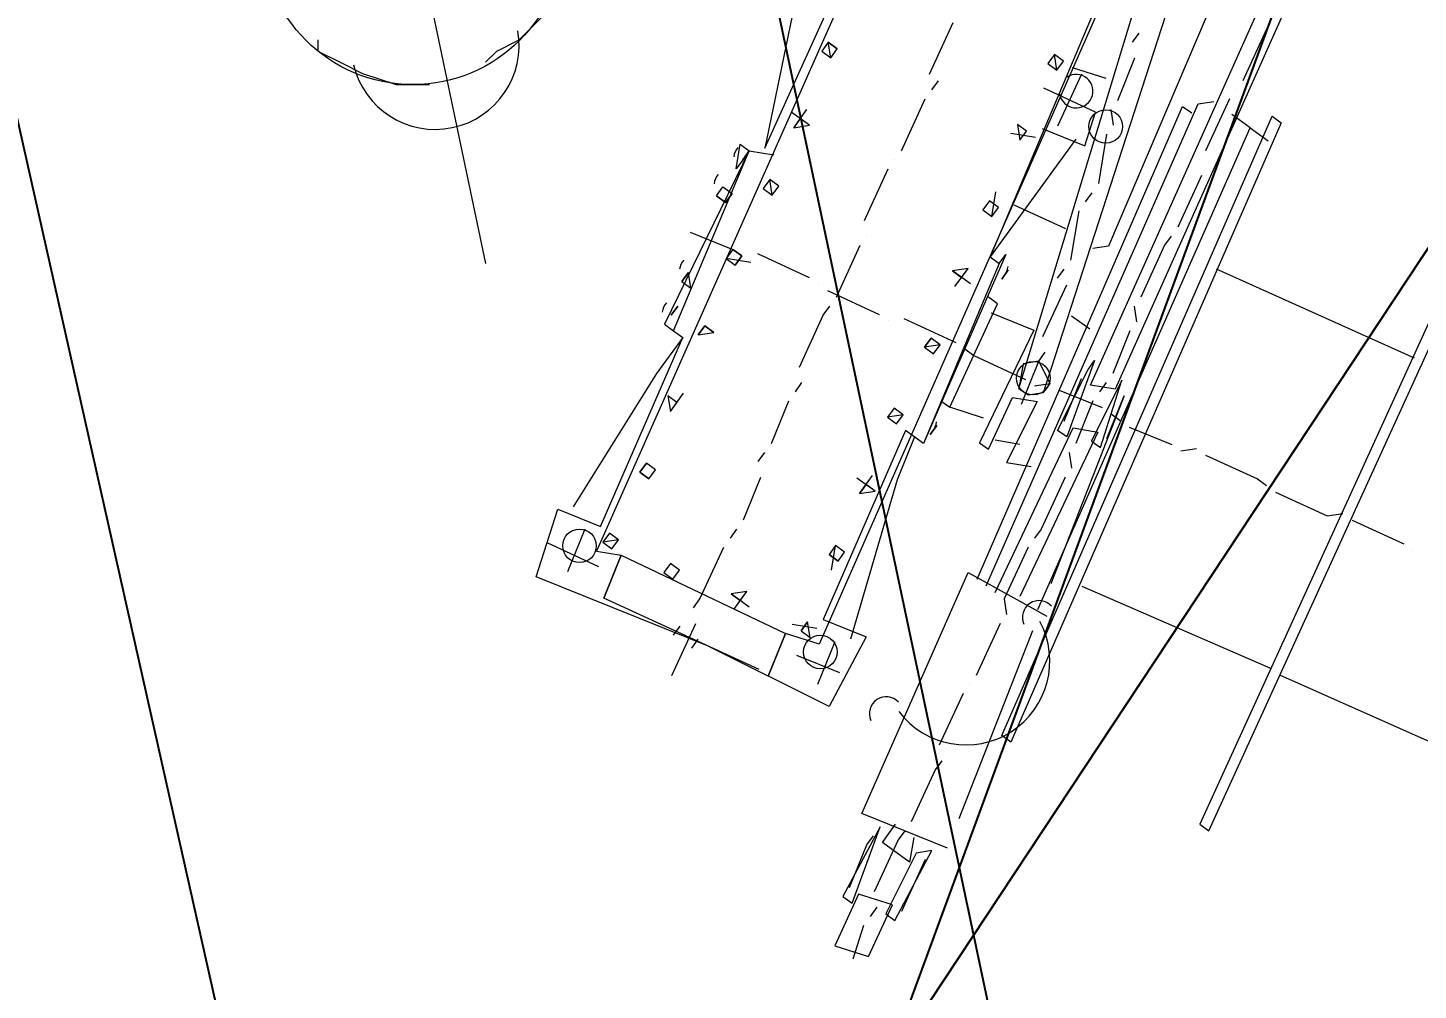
# Model space of a CAD drawing. Header units: millimetres. Extents: x -4 to 3776, y -4 to 4079.
# Drawn here: x 43.39 to 49.13, y 229.39 to 233.36 of the extents above; entities that cross this region are included whole.
import ezdxf
from ezdxf import colors
from ezdxf.entities.mleader import LeaderData, LeaderLine
from ezdxf.math import Vec2, Vec3

# ---------------------------------------------------------------- set-up
doc = ezdxf.new("R2010")
doc.units = ezdxf.units.MM
doc.linetypes.add('PDF_IMPORT', pattern=[1, 0.8, -0.2])
for name, color, linetype in [('BK_kedu', 255, 'Continuous'), ('PDF_FURN', 7, 'Continuous'), ('PDF_K1-CEN', 7, 'Continuous'), ('PDF_K1-FREE', 7, 'Continuous'), ('PDF_SHAPE_L', 7, 'Continuous'), ('PDF_TEXT', 7, 'Continuous')]:
    doc.layers.add(name, color=color, linetype=linetype)
doc.styles.get("Standard").update_dxf_attribs({"font": 'arial.ttf'})

# ---------------------------------------------------------------- blocks, each defined once
blk = doc.blocks.new('gear1')
at = {"layer": 'PDF_FURN', "lineweight": 0}
for centre, radius, start, end in [((3721.0459, 3405.5231), 0.0694, 78.47187, 240.27494), ((3720.9072, 3405.1994), 0.3468, 253.03185, 64.20417), ((3720.7685, 3404.8295), 0.0694, 79.18798, 239.55981)]:
    blk.add_arc(centre, radius, start, end, dxfattribs=at)
at = {"layer": 'PDF_K1-CEN', "lineweight": 0}
for points in [[(3720.3755, 3408.0431), (3720.4217, 3407.8119)], [(3720.4217, 3407.7656), (3720.4217, 3407.7656)], [(3719.9593, 3407.6732), (3719.9593, 3407.7194)], [(3720.4217, 3407.7194), (3720.4679, 3407.4882)], [(3720.0518, 3407.442), (3720.0056, 3407.6269)], [(3719.7281, 3407.3957), (3719.7744, 3407.3957), (3719.7281, 3407.442)], [(3719.8668, 3407.442), (3719.9131, 3407.2108)], [(3720.4679, 3407.442), (3720.4679, 3407.442)], [(3720.098, 3407.3495), (3720.0518, 3407.3957)], [(3720.5142, 3407.3957), (3720.5604, 3407.1645)], [(3719.3582, 3407.0721), (3719.312, 3407.3032)], [(3720.0056, 3407.3495), (3719.7744, 3407.3032)], [(3720.1905, 3407.1183), (3720.098, 3407.3032)], [(3719.4045, 3407.0258), (3719.4045, 3407.0721)], [(3719.8668, 3407.1183), (3719.7744, 3407.0721)], [(3719.8206, 3407.0721), (3719.8206, 3407.1183)], [(3720.1905, 3407.0258), (3720.1905, 3407.0721)], [(3720.5604, 3407.1183), (3720.5604, 3407.0721), (3720.6067, 3406.8409)], [(3719.4507, 3406.7484), (3719.4045, 3406.9796)], [(3720.283, 3406.7946), (3720.1905, 3406.9796)], [(3718.9883, 3406.8871), (3718.9421, 3406.9333), (3718.9883, 3406.9333)], [(3719.9131, 3406.7484), (3719.8668, 3406.8409)], [(3719.9131, 3406.7946), (3719.8668, 3406.7946)], [(3720.6067, 3406.7946), (3720.6529, 3406.7484)], [(3720.283, 3406.7021), (3720.283, 3406.7484)], [(3719.4507, 3406.7021), (3719.4507, 3406.7021)], [(3720.3755, 3406.471), (3720.3292, 3406.7021)], [(3720.6529, 3406.7021), (3720.6991, 3406.5172)], [(3719.0808, 3406.6097), (3718.9883, 3406.6097)], [(3719.0345, 3406.5634), (3719.0345, 3406.6559)], [(3719.4969, 3406.4247), (3719.4507, 3406.6559)], [(3721.5314, 3406.5172), (3721.7626, 3406.5634), (3721.8089, 3406.6097)], [(3721.8551, 3406.6097), (3722.0863, 3406.6559)], [(3722.1325, 3406.6559), (3722.1325, 3406.6559)], [(3719.9593, 3406.4247), (3719.9593, 3406.5172)], [(3721.2078, 3406.471), (3721.4389, 3406.5172), (3721.4852, 3406.5172)], [(3720.0056, 3406.471), (3719.9131, 3406.471)], [(3720.6991, 3406.471), (3720.6991, 3406.4247)], [(3721.1153, 3406.4247), (3721.1615, 3406.471)], [(3719.5432, 3406.3785), (3719.5432, 3406.3785)], [(3720.4679, 3406.1935), (3720.4217, 3406.3785), (3720.4217, 3406.4247)], [(3720.5604, 3406.3322), (3720.7454, 3406.3785)], [(3720.6991, 3406.3785), (3720.7454, 3406.1935)], [(3720.7916, 3406.3785), (3720.8378, 3406.3785)], [(3720.8841, 3406.3785), (3721.069, 3406.4247)], [(3719.0808, 3406.286), (3719.127, 3406.286), (3719.0808, 3406.3322)], [(3719.5894, 3406.1011), (3719.5432, 3406.3322)], [(3720.4679, 3406.286), (3720.5142, 3406.3322)], [(3720.1443, 3406.2398), (3720.1905, 3406.2398), (3720.4217, 3406.286)], [(3719.8668, 3406.1935), (3720.098, 3406.2398)], [(3719.5432, 3406.1011), (3719.7744, 3406.1473)], [(3719.8206, 3406.1473), (3719.8206, 3406.1473)], [(3720.0518, 3406.1935), (3720.0056, 3406.1473), (3720.0056, 3406.1935)], [(3720.7454, 3406.1473), (3720.7916, 3406.1011)], [(3719.2195, 3406.0548), (3719.4507, 3406.1011)], [(3719.4969, 3406.1011), (3719.4969, 3406.1011)], [(3719.6356, 3405.7774), (3719.5894, 3406.0086), (3719.5894, 3406.0548)], [(3720.7916, 3406.0548), (3720.8378, 3405.8236), (3720.8378, 3405.7774)], [(3718.9421, 3405.9623), (3719.127, 3406.0086), (3719.1733, 3406.0086), (3719.1733, 3405.9623)], [(3719.2195, 3406.0086), (3719.127, 3405.9623)], [(3720.098, 3405.8236), (3720.098, 3405.8699), (3720.0518, 3405.8236)], [(3719.6819, 3405.6849), (3719.6819, 3405.7311)], [(3720.8378, 3405.7311), (3720.8841, 3405.5), (3720.9303, 3405.4537)], [(3719.2195, 3405.6387), (3719.2195, 3405.6849), (3719.2657, 3405.6849)], [(3719.7281, 3405.4537), (3719.6819, 3405.6387)], [(3720.1443, 3405.5), (3720.1443, 3405.5924)], [(3720.1905, 3405.5462), (3720.098, 3405.5462)], [(3719.312, 3405.315), (3719.312, 3405.4075)], [(3719.7281, 3405.3612), (3719.7281, 3405.4075)], [(3720.9303, 3405.4075), (3720.9766, 3405.1763)], [(3719.312, 3405.3612), (3719.2657, 3405.3612)], [(3719.8206, 3405.13), (3719.7744, 3405.315)], [(3720.2367, 3405.1763), (3720.1905, 3405.2688)], [(3720.2367, 3405.2225), (3720.1905, 3405.2225)], [(3720.9766, 3405.13), (3720.9766, 3405.13)], [(3719.4045, 3405.0376), (3719.3582, 3405.0376), (3719.3582, 3405.0838)], [(3719.8206, 3405.0376), (3719.8206, 3405.0838)], [(3720.9766, 3405.0838), (3721.0228, 3404.8526)], [(3719.8668, 3404.7139), (3719.8668, 3404.7601), (3719.8206, 3404.9913)], [(3720.3292, 3404.9451), (3720.2367, 3404.8989)], [(3720.283, 3404.8989), (3720.283, 3404.9451)], [(3720.4217, 3404.9451), (3720.4679, 3404.7601)], [(3720.0056, 3404.8064), (3720.0056, 3404.8989)], [(3720.0518, 3404.8526), (3719.9593, 3404.8526)], [(3720.5142, 3404.8526), (3720.3292, 3404.8064)], [(3719.7281, 3404.7601), (3719.7281, 3404.8064), (3719.6819, 3404.8064)], [(3721.069, 3404.8064), (3721.069, 3404.7601), (3721.1153, 3404.5289)], [(3719.312, 3404.7139), (3719.3582, 3404.5289)], [(3719.4507, 3404.7139), (3719.4507, 3404.7601), (3719.4045, 3404.7139)], [(3719.9593, 3404.4365), (3719.9131, 3404.6677)], [(3719.4507, 3404.6214), (3719.2195, 3404.5752)], [(3721.1153, 3404.4827), (3721.1153, 3404.4365), (3721.1615, 3404.2053)], [(3721.2078, 3404.159), (3721.2078, 3404.1128)], [(3721.2078, 3404.0666), (3721.254, 3403.9278)]]:
    blk.add_lwpolyline(points, dxfattribs=at)
at = {"layer": 'PDF_K1-FREE', "lineweight": 0}
blk.add_lwpolyline([(3720.4679, 3406.286), (3720.4679, 3406.286)], dxfattribs=at)
at = {"layer": 'PDF_SHAPE_L', "lineweight": 0}
for points in [[(3720.4217, 3406.2398), (3719.6356, 3408.5054), (3719.5432, 3408.8291), (3719.5894, 3408.8754)], [(3720.5142, 3406.286), (3719.7744, 3408.5517)], [(3719.9131, 3408.0893), (3720.098, 3408.1355), (3720.3755, 3406.9333), (3720.3292, 3406.8871)], [(3719.6819, 3408.0893), (3720.3755, 3404.8989)], [(3719.6819, 3407.9968), (3720.0056, 3406.6097)], [(3718.7109, 3407.9043), (3719.4045, 3404.6677)], [(3718.7571, 3406.9333), (3718.9883, 3406.4247), (3718.7109, 3407.7656)], [(3720.7916, 3405.5), (3720.3292, 3407.6269), (3720.3755, 3407.6732)], [(3720.5604, 3407.6732), (3720.4679, 3407.6732)], [(3721.0228, 3405.5462), (3720.5604, 3407.6732), (3720.6529, 3407.6732)], [(3720.7454, 3405.5), (3720.283, 3407.5807), (3720.3292, 3407.5807)], [(3719.9593, 3407.4882), (3719.8206, 3407.442)], [(3719.7281, 3407.442), (3719.7281, 3407.442)], [(3719.7744, 3407.3957), (3719.7744, 3407.3957)], [(3719.7744, 3407.3957), (3719.7744, 3407.3957)], [(3719.8668, 3407.1645), (3720.0518, 3407.2108), (3720.0056, 3407.3495)], [(3720.098, 3407.3032), (3720.098, 3407.3032)], [(3721.6701, 3407.3032), (3720.7916, 3407.1183)], [(3720.0056, 3407.2108), (3720.0056, 3406.6097), (3720.0518, 3406.6097), (3720.2367, 3405.8236), (3720.1443, 3405.8236), (3720.3292, 3404.9913), (3720.5142, 3405.0376), (3720.5604, 3404.7139), (3720.0056, 3404.6214), (3719.8206, 3404.5752), (3719.2657, 3404.4365), (3719.1733, 3404.7139), (3719.3582, 3404.7601), (3719.1733, 3405.5924)], [(3719.8206, 3407.1183), (3719.8206, 3407.1183)], [(3719.8206, 3407.1183), (3719.8206, 3407.1183)], [(3719.8206, 3407.0721), (3719.8206, 3407.0721)], [(3719.8206, 3407.0721), (3719.8206, 3407.0721)], [(3718.9421, 3406.9333), (3718.9421, 3406.9333)], [(3718.9883, 3406.9333), (3718.9883, 3406.9333)], [(3718.9883, 3406.9333), (3718.9883, 3406.9333)], [(3720.1905, 3406.8871), (3719.9593, 3406.8409)], [(3719.8668, 3406.7946), (3719.8668, 3406.7946)], [(3719.8668, 3406.7946), (3719.8668, 3406.7946)], [(3719.9131, 3406.7946), (3719.9131, 3406.7946)], [(3719.0345, 3406.6097), (3719.0345, 3406.6097)], [(3719.0345, 3406.6097), (3719.0345, 3406.6097)], [(3719.0345, 3406.6097), (3719.0345, 3406.6097)], [(3719.0345, 3406.6097), (3719.0345, 3406.6097)], [(3720.0518, 3406.6097), (3720.0518, 3406.6559), (3720.2367, 3405.8236)], [(3720.098, 3406.6097), (3720.098, 3406.6097)], [(3720.098, 3406.6097), (3720.098, 3406.6097)], [(3720.098, 3406.6097), (3720.098, 3406.6097)], [(3720.098, 3406.6097), (3720.098, 3406.6097)], [(3720.098, 3406.6097), (3720.098, 3406.6097)], [(3720.098, 3406.6097), (3720.098, 3406.6097)], [(3720.098, 3406.6097), (3720.098, 3406.6097)], [(3720.5142, 3406.6097), (3720.4217, 3406.6097)], [(3720.098, 3406.5634), (3720.098, 3406.5634)], [(3720.098, 3406.5634), (3720.098, 3406.5634)], [(3720.098, 3406.5634), (3720.098, 3406.5634)], [(3720.098, 3406.5634), (3720.098, 3406.5634)], [(3720.098, 3406.5634), (3720.098, 3406.5634)], [(3720.098, 3406.5634), (3720.098, 3406.5634)], [(3720.098, 3406.5634), (3720.098, 3406.5634)], [(3719.9131, 3406.471), (3719.9131, 3406.471)], [(3719.9593, 3406.471), (3719.9593, 3406.471)], [(3719.9593, 3406.471), (3719.9593, 3406.471)], [(3719.9593, 3406.471), (3719.9593, 3406.471)], [(3720.3755, 3406.0548), (3720.2367, 3406.0086), (3720.1443, 3406.471), (3720.098, 3406.471)], [(3720.1443, 3406.4247), (3720.3292, 3406.471), (3720.4217, 3405.9623), (3720.4679, 3405.9623), (3720.4217, 3406.1935), (3720.5142, 3406.2398), (3720.5604, 3405.9623), (3720.6529, 3406.0086)], [(3720.8378, 3406.286), (3720.7916, 3406.471)], [(3718.9421, 3406.3785), (3718.9421, 3406.3322), (3718.9421, 3406.3785), (3718.9421, 3406.3322), (3718.9421, 3406.286), (3718.8958, 3406.3785), (3718.9421, 3406.3785), (3719.0808, 3405.5924), (3719.127, 3405.5924), (3718.9421, 3406.3785), (3719.0345, 3406.4247)], [(3718.8958, 3406.3785), (3718.8958, 3406.3785)], [(3718.9421, 3406.3785), (3718.9421, 3406.3785)], [(3718.9421, 3406.3785), (3718.9421, 3406.3785)], [(3718.9421, 3406.3785), (3718.9421, 3406.3785)], [(3718.9421, 3406.3785), (3718.9421, 3406.3785)], [(3720.1443, 3406.4247), (3720.1443, 3406.4247)], [(3720.6067, 3406.4247), (3720.6067, 3406.4247)], [(3720.6529, 3406.2398), (3720.6067, 3406.4247)], [(3718.9421, 3406.3322), (3718.9421, 3406.3322)], [(3718.9421, 3406.3322), (3718.9421, 3406.3322)], [(3718.9421, 3406.3322), (3718.9421, 3406.3322)], [(3718.9421, 3406.3322), (3718.9421, 3406.3322)], [(3718.9421, 3406.3322), (3718.9421, 3406.3322)], [(3718.9421, 3406.3322), (3718.9421, 3406.3322)], [(3718.9421, 3406.286), (3718.9421, 3406.286)], [(3718.9421, 3406.286), (3718.9421, 3406.286)], [(3719.0808, 3406.286), (3719.0808, 3406.286)], [(3719.0808, 3406.286), (3719.0808, 3406.286)], [(3719.127, 3406.286), (3719.127, 3406.286)], [(3720.3292, 3406.286), (3720.3292, 3406.286)], [(3720.4679, 3406.286), (3720.4679, 3406.286)], [(3720.8378, 3405.5), (3720.6991, 3406.2398), (3720.7916, 3406.286), (3720.9303, 3405.5462)], [(3720.4217, 3406.2398), (3720.4217, 3406.2398)], [(3720.5142, 3406.2398), (3720.5142, 3406.2398)], [(3720.6529, 3406.2398), (3720.6529, 3406.2398)], [(3718.9421, 3406.1935), (3718.9421, 3406.1935)], [(3718.9421, 3406.1935), (3718.9421, 3406.1935)], [(3718.9421, 3406.1935), (3718.9883, 3406.1935)], [(3718.9421, 3406.1473), (3718.9883, 3406.1473)], [(3718.9421, 3406.1473), (3718.9421, 3406.1473)], [(3718.9883, 3406.1935), (3718.9883, 3406.1935)], [(3718.9883, 3406.1935), (3718.9883, 3406.1935)], [(3718.9883, 3406.1935), (3718.9883, 3406.1935)], [(3718.9883, 3406.1473), (3718.9883, 3406.1473)], [(3718.9883, 3406.1473), (3718.9883, 3406.1473)], [(3718.9883, 3406.1473), (3718.9883, 3406.1473)], [(3718.9883, 3406.1473), (3718.9883, 3406.1473)], [(3720.0056, 3406.1935), (3720.0056, 3406.1935)], [(3720.0056, 3406.1473), (3720.0056, 3406.1473)], [(3720.0056, 3406.1473), (3720.0056, 3406.1473)], [(3723.2885, 3406.1935), (3721.9938, 3405.9161)], [(3720.2367, 3406.0548), (3720.2367, 3406.0548)], [(3720.5604, 3406.0548), (3720.4679, 3406.0086)], [(3720.5604, 3406.0548), (3720.5604, 3406.0548)], [(3719.1733, 3406.0086), (3719.1733, 3406.0086)], [(3720.1905, 3406.0086), (3720.2367, 3406.0086)], [(3720.4679, 3406.0086), (3720.4679, 3406.0086)], [(3719.1733, 3405.9623), (3719.1733, 3405.9623)], [(3719.1733, 3405.9623), (3719.1733, 3405.9623)], [(3720.098, 3405.8699), (3720.098, 3405.8699)], [(3720.098, 3405.8699), (3720.098, 3405.8699)], [(3720.2367, 3405.9161), (3720.2367, 3405.9161)], [(3720.2367, 3405.9161), (3720.2367, 3405.9161)], [(3720.2367, 3405.9161), (3720.2367, 3405.9161)], [(3720.2367, 3405.9161), (3720.2367, 3405.9161)], [(3720.2367, 3405.9161), (3720.2367, 3405.9161)], [(3720.2367, 3405.9161), (3720.2367, 3405.9161)], [(3720.2367, 3405.9161), (3720.2367, 3405.9161)], [(3720.2367, 3405.8699), (3720.2367, 3405.8699)], [(3720.2367, 3405.8699), (3720.2367, 3405.8699)], [(3720.2367, 3405.8699), (3720.2367, 3405.8699)], [(3720.2367, 3405.8699), (3720.2367, 3405.8699)], [(3720.2367, 3405.8699), (3720.2367, 3405.8699)], [(3720.2367, 3405.8699), (3720.2367, 3405.8699)], [(3720.2367, 3405.8699), (3720.2367, 3405.8699)], [(3721.9476, 3405.9161), (3721.1153, 3405.7311)], [(3719.0345, 3405.8236), (3719.0345, 3405.8236)], [(3719.0345, 3405.8236), (3719.0345, 3405.8236)], [(3719.0345, 3405.8236), (3719.0345, 3405.8236)], [(3719.0345, 3405.8236), (3719.0345, 3405.8236)], [(3719.0345, 3405.8236), (3719.0345, 3405.8236)], [(3719.0345, 3405.8236), (3719.0345, 3405.8236)], [(3719.0345, 3405.8236), (3719.0345, 3405.8236)], [(3720.098, 3405.8236), (3720.098, 3405.8236)], [(3720.1905, 3405.8236), (3720.2367, 3405.6387), (3720.4679, 3404.9913)], [(3720.2367, 3405.8236), (3720.2367, 3405.8236)], [(3719.0345, 3405.7774), (3719.0345, 3405.7774)], [(3719.0345, 3405.7774), (3719.0345, 3405.7774)], [(3719.0345, 3405.7774), (3719.0345, 3405.7774)], [(3719.0345, 3405.7774), (3719.0345, 3405.7774)], [(3719.0345, 3405.7774), (3719.0345, 3405.7774)], [(3719.0345, 3405.7774), (3719.0808, 3405.7774)], [(3719.0808, 3405.6849), (3719.0808, 3405.6849)], [(3719.0808, 3405.6387), (3719.0808, 3405.6849)], [(3719.0808, 3405.6849), (3719.0808, 3405.6849)], [(3719.0808, 3405.6849), (3719.0808, 3405.6849)], [(3719.0808, 3405.6849), (3719.0808, 3405.6849)], [(3719.0808, 3405.6849), (3719.0808, 3405.6849)], [(3719.0808, 3405.6849), (3719.0808, 3405.6849)], [(3719.0808, 3405.6387), (3719.0808, 3405.6387)], [(3719.0808, 3405.6387), (3719.0808, 3405.6387)], [(3719.0808, 3405.6387), (3719.0808, 3405.6387)], [(3719.0808, 3405.6387), (3719.0808, 3405.6387)], [(3719.0808, 3405.6387), (3719.0808, 3405.6387)], [(3719.0808, 3405.6387), (3719.0808, 3405.6387)], [(3719.0808, 3405.6387), (3719.0808, 3405.6387)], [(3719.2195, 3405.6849), (3719.2195, 3405.6849)], [(3719.2195, 3405.6849), (3719.2195, 3405.6849)], [(3719.2195, 3405.6387), (3719.2195, 3405.6387)], [(3719.2657, 3405.6849), (3719.2657, 3405.6849)], [(3719.127, 3405.5924), (3719.1733, 3405.5924), (3719.1733, 3405.4075), (3719.2195, 3404.7601)], [(3720.1443, 3405.5462), (3720.1443, 3405.5462)], [(3720.1443, 3405.5462), (3720.1443, 3405.5462)], [(3720.1443, 3405.5462), (3720.1443, 3405.5462)], [(3720.1905, 3405.5462), (3720.1905, 3405.5462)], [(3721.3002, 3404.5289), (3720.9303, 3404.4365), (3720.6991, 3405.5), (3721.069, 3405.5462)], [(3719.2657, 3405.3612), (3719.2657, 3405.3612)], [(3719.312, 3405.3612), (3719.312, 3405.3612)], [(3719.312, 3405.3612), (3719.312, 3405.3612)], [(3719.312, 3405.3612), (3719.312, 3405.3612)], [(3720.1905, 3405.2225), (3720.1905, 3405.2225)], [(3720.2367, 3405.2225), (3720.2367, 3405.2225)], [(3720.2367, 3405.2225), (3720.2367, 3405.2225)], [(3719.3582, 3405.0376), (3719.3582, 3405.0376)], [(3719.3582, 3405.0376), (3719.3582, 3405.0376)], [(3719.3582, 3405.0376), (3719.3582, 3405.0376)], [(3720.283, 3404.9451), (3720.283, 3404.9451)], [(3720.283, 3404.9451), (3720.283, 3404.9451)], [(3720.3292, 3404.9913), (3720.3292, 3404.9913)], [(3720.3755, 3404.8989), (3720.2367, 3404.8526)], [(3720.283, 3404.8989), (3720.283, 3404.8989)], [(3720.283, 3404.8989), (3720.283, 3404.8989)], [(3719.4969, 3404.7139), (3720.2367, 3404.8526)], [(3720.0056, 3404.8526), (3720.0056, 3404.8526)], [(3720.0056, 3404.8526), (3720.0056, 3404.8526)], [(3720.0056, 3404.8526), (3720.0056, 3404.8526)], [(3720.0056, 3404.8526), (3720.0056, 3404.8526)], [(3719.7281, 3404.8064), (3719.7281, 3404.8064)], [(3719.7281, 3404.8064), (3719.7281, 3404.8064)], [(3719.7281, 3404.8064), (3719.7281, 3404.8064)], [(3719.3582, 3404.7601), (3719.3582, 3404.7601)], [(3719.4045, 3404.6677), (3719.4969, 3404.7139)], [(3719.4507, 3404.7601), (3719.4507, 3404.7601)], [(3719.4507, 3404.7139), (3719.4507, 3404.7139)], [(3719.4507, 3404.7139), (3719.4507, 3404.7139)], [(3720.2367, 3404.6677), (3719.5432, 3404.5289)], [(3720.283, 3404.6677), (3720.283, 3404.6677)], [(3719.8668, 3404.5752), (3719.8668, 3404.6214)], [(3719.9593, 3404.5752), (3719.9593, 3404.6214)], [(3720.0056, 3404.6214), (3720.0056, 3404.6214)], [(3719.8206, 3404.5752), (3719.8206, 3404.5752)], [(3719.5432, 3404.5289), (3719.5432, 3404.5289)], [(3721.1615, 3404.4827), (3721.2078, 3404.3902), (3721.069, 3404.3902), (3721.069, 3404.4827)], [(3721.2078, 3404.4827), (3721.2078, 3404.4827)], [(3721.0228, 3404.4365), (3721.0228, 3404.4365)], [(3721.0228, 3404.4365), (3721.0228, 3404.4365)], [(3721.2078, 3404.4365), (3721.2078, 3404.4365)], [(3721.254, 3404.4365), (3721.3002, 3404.2053)], [(3721.254, 3404.4365), (3721.254, 3404.4365)], [(3721.069, 3404.159), (3721.0228, 3404.344), (3721.0228, 3404.3902)], [(3721.069, 3404.3902), (3721.069, 3404.3902)], [(3721.3002, 3404.2053), (3721.3002, 3404.2053)], [(3721.069, 3404.159), (3721.069, 3404.159)]]:
    blk.add_lwpolyline(points, dxfattribs=at)
for points in [[(3720.6529, 3406.4247), (3720.1443, 3408.8291), (3720.2367, 3408.8754), (3720.7454, 3406.471)], [(3722.0863, 3405.2225), (3722.1325, 3405.2225), (3721.5777, 3407.9506), (3721.5314, 3407.9506)], [(3721.2078, 3405.0376), (3720.6067, 3407.7656), (3720.6529, 3407.7656), (3721.254, 3405.0376)], [(3719.7744, 3407.442), (3719.7281, 3407.442), (3719.7281, 3407.3957), (3719.7744, 3407.3957)], [(3719.8206, 3407.1183), (3719.7744, 3407.1183), (3719.8206, 3407.0721)], [(3718.9883, 3406.9333), (3718.9421, 3406.9333), (3718.9421, 3406.8871), (3718.9883, 3406.8871)], [(3719.9131, 3406.7946), (3719.8668, 3406.7946), (3719.8668, 3406.7484), (3719.9131, 3406.7484)], [(3719.0345, 3406.6097), (3719.0345, 3406.5634), (3719.0808, 3406.6097)], [(3720.098, 3406.5634), (3720.098, 3406.6097)], [(3720.098, 3406.5634), (3720.098, 3406.6097)], [(3719.9593, 3406.471), (3719.9593, 3406.5172), (3719.9131, 3406.471)], [(3720.6991, 3406.1935), (3720.6529, 3406.1935), (3720.6067, 3406.471), (3720.6067, 3406.5172)], [(3720.7916, 3406.2398), (3720.8378, 3406.2398), (3720.7454, 3406.5172)], [(3720.5142, 3406.3322), (3720.4217, 3406.3785), (3720.3755, 3406.3322), (3720.4217, 3406.2398), (3720.4679, 3406.2398), (3720.5142, 3406.286)], [(3719.127, 3406.3322), (3719.0808, 3406.3322), (3719.0808, 3406.286), (3719.127, 3406.286)], [(3718.9883, 3406.1935), (3718.9883, 3406.1473), (3718.9421, 3406.1473), (3718.9421, 3406.1935)], [(3718.9883, 3406.1935), (3718.9883, 3406.1473)], [(3720.0518, 3406.1935), (3720.0056, 3406.1935), (3720.0056, 3406.1473), (3720.0518, 3406.1473)], [(3719.1733, 3406.0086), (3719.127, 3406.0086), (3719.127, 3405.9623), (3719.1733, 3405.9623)], [(3720.098, 3405.8699), (3720.0518, 3405.8699), (3720.0518, 3405.8236), (3720.098, 3405.8236)], [(3720.2367, 3405.8699), (3720.2367, 3405.9161)], [(3720.2367, 3405.9161), (3720.2367, 3405.8699)], [(3719.0808, 3405.7774), (3719.0345, 3405.8236), (3719.0345, 3405.7774), (3719.0345, 3405.8236), (3719.0345, 3405.7774)], [(3719.0808, 3405.6387), (3719.0808, 3405.6849)], [(3719.0808, 3405.6849), (3719.0808, 3405.6387)], [(3719.2657, 3405.6849), (3719.2195, 3405.6849), (3719.2195, 3405.6387)], [(3720.1905, 3405.5462), (3720.1443, 3405.5462), (3720.1443, 3405.5)], [(3719.312, 3405.3612), (3719.2657, 3405.3612), (3719.312, 3405.315)], [(3720.2367, 3405.2688), (3720.1905, 3405.2688), (3720.1905, 3405.2225), (3720.2367, 3405.2225)], [(3719.4045, 3405.0838), (3719.3582, 3405.0838), (3719.3582, 3405.0376), (3719.4045, 3405.0376)], [(3720.283, 3404.9451), (3720.283, 3404.8989), (3720.3292, 3404.8989)], [(3720.0056, 3404.8526), (3720.0056, 3404.8989), (3719.9593, 3404.8526)], [(3720.2367, 3404.8526), (3720.283, 3404.6677)], [(3719.7281, 3404.8064), (3719.6819, 3404.8064), (3719.6819, 3404.7601), (3719.7281, 3404.7601)], [(3719.4507, 3404.7601), (3719.4045, 3404.7601), (3719.4045, 3404.7139), (3719.4507, 3404.7139)], [(3719.4969, 3404.7139), (3719.5432, 3404.5289)], [(3721.254, 3404.159), (3721.3002, 3404.159), (3721.254, 3404.4827), (3721.2078, 3404.4365)], [(3721.1153, 3404.1128), (3721.0228, 3404.4365), (3721.069, 3404.1128)], [(3721.1615, 3403.9278), (3721.3002, 3403.9741), (3721.254, 3404.2053), (3721.1153, 3404.159)]]:
    blk.add_lwpolyline(points, close=True, dxfattribs=at)
at = {"layer": 'PDF_SHAPE_L', "linetype": 'PDF_IMPORT', "lineweight": 0, "ltscale": 1.043186}
blk.add_lwpolyline([(3720.7916, 3406.471), (3721.3002, 3404.5289)], dxfattribs=at)
at = {"layer": 'PDF_SHAPE_L', "lineweight": 0}
for centre in [(3720.0749, 3407.3264), (3720.4448, 3406.3091), (3720.3985, 3404.8757), (3719.335, 3404.6446)]:
    blk.add_circle(centre, 0.0694, dxfattribs=at)
for centre, start, end in [((3719.89, 3407.3726), 224.83033, 159.29622), ((3720.0286, 3406.5866), 354.44672, 29.67222), ((3718.9651, 3406.3554), 174.44672, 209.67222), ((3718.9651, 3406.2166), 174.44672, 209.67222), ((3720.1674, 3405.893), 354.44672, 29.67222), ((3719.0576, 3405.8468), 174.44672, 209.67222), ((3719.1039, 3405.6618), 174.44672, 209.67222)]:
    blk.add_arc(centre, 0.0694, start, end, dxfattribs=at)

msp = doc.modelspace()

# ---------------------------------------------------------------- linework, layer by layer
at = {"color": 4, "lineweight": 25}
for p, q in [((28.8723, 201.7689), (61.8723, 251.6437)), ((52.3249, 243.753), (36.3843, 200.3362)), ((55.54, 190.6218), (44.5912, 242.4084)), ((52.7491, 191.096), (41.5062, 241.164))]:
    msp.add_line(p, q, dxfattribs=at)
at = {"layer": 'PDF_TEXT', "lineweight": 0}
for points in [[(44.1221, 237.8913), (45.278, 232.3889)], [(45.278, 233.2212), (45.3242, 233.2674), (45.4167, 233.3137), (45.5092, 233.4061), (45.5554, 233.5449), (45.6017, 233.6373)], [(44.5844, 233.3137), (44.5844, 233.2674), (44.6769, 233.2212), (44.7694, 233.175), (44.9081, 233.1287), (45.0006, 233.1287), (45.0468, 233.1287)]]:
    msp.add_lwpolyline(points, dxfattribs=at)
msp.add_circle((44.9774, 233.7529), 0.6242, dxfattribs=at)
msp.add_arc((45.0699, 233.2906), 0.3468, 193.29835, 10.02605, dxfattribs=at)

# ---------------------------------------------------------------- block references
at = {"color": 4, "lineweight": 25, "rotation": 323.9690450947433}
msp.add_blockref('gear1', (-4964.8449, -334.316), dxfattribs=at)

# ---------------------------------------------------------------- leaders
at = {"layer": 'BK_kedu'}
ml = msp.add_multileader_mtext('Standard', dxfattribs=at)
ml.set_content('', color=256)
ml.set_leader_properties()
ml.build(insert=Vec2(0, 0))
ml.multileader.update_dxf_attribs({"text_right_attachment_type": 6, "dogleg_length": 0.36, "arrow_head_size": 0.18})
ctx = ml.context
ctx.base_point, ctx.char_height, ctx.arrow_head_size, ctx.landing_gap_size, ctx.plane_origin = Vec3(3775.9986, 4079.3284), 0.18, 0.18, 0.09, Vec3(3774.6386, 4079.3284)
ctx.right_attachment = 6
notes = []
notes.append((ctx, [(0, (0, 0, 0), (0, 0), (1, 0), 1, [])]))
ctx.mtext.insert, ctx.mtext.flow_direction = Vec3(3776.0886, 4079.4184), 5
for ctx, leaders in notes:
    for number, flags, end, landing, length, lines in leaders:
        leader = LeaderData()
        leader.index, (leader.has_last_leader_line, leader.has_dogleg_vector, leader.attachment_direction) = number, flags
        leader.last_leader_point, leader.dogleg_vector, leader.dogleg_length = Vec3(end), Vec3(landing), length
        for number, points, colour, breaks in lines:
            line = LeaderLine()
            line.index, line.vertices, line.color, line.breaks = number, Vec3.list(points), colors.encode_raw_color(colour), breaks
            leader.lines.append(line)
        ctx.leaders.append(leader)

doc.saveas('drawing.dxf')
